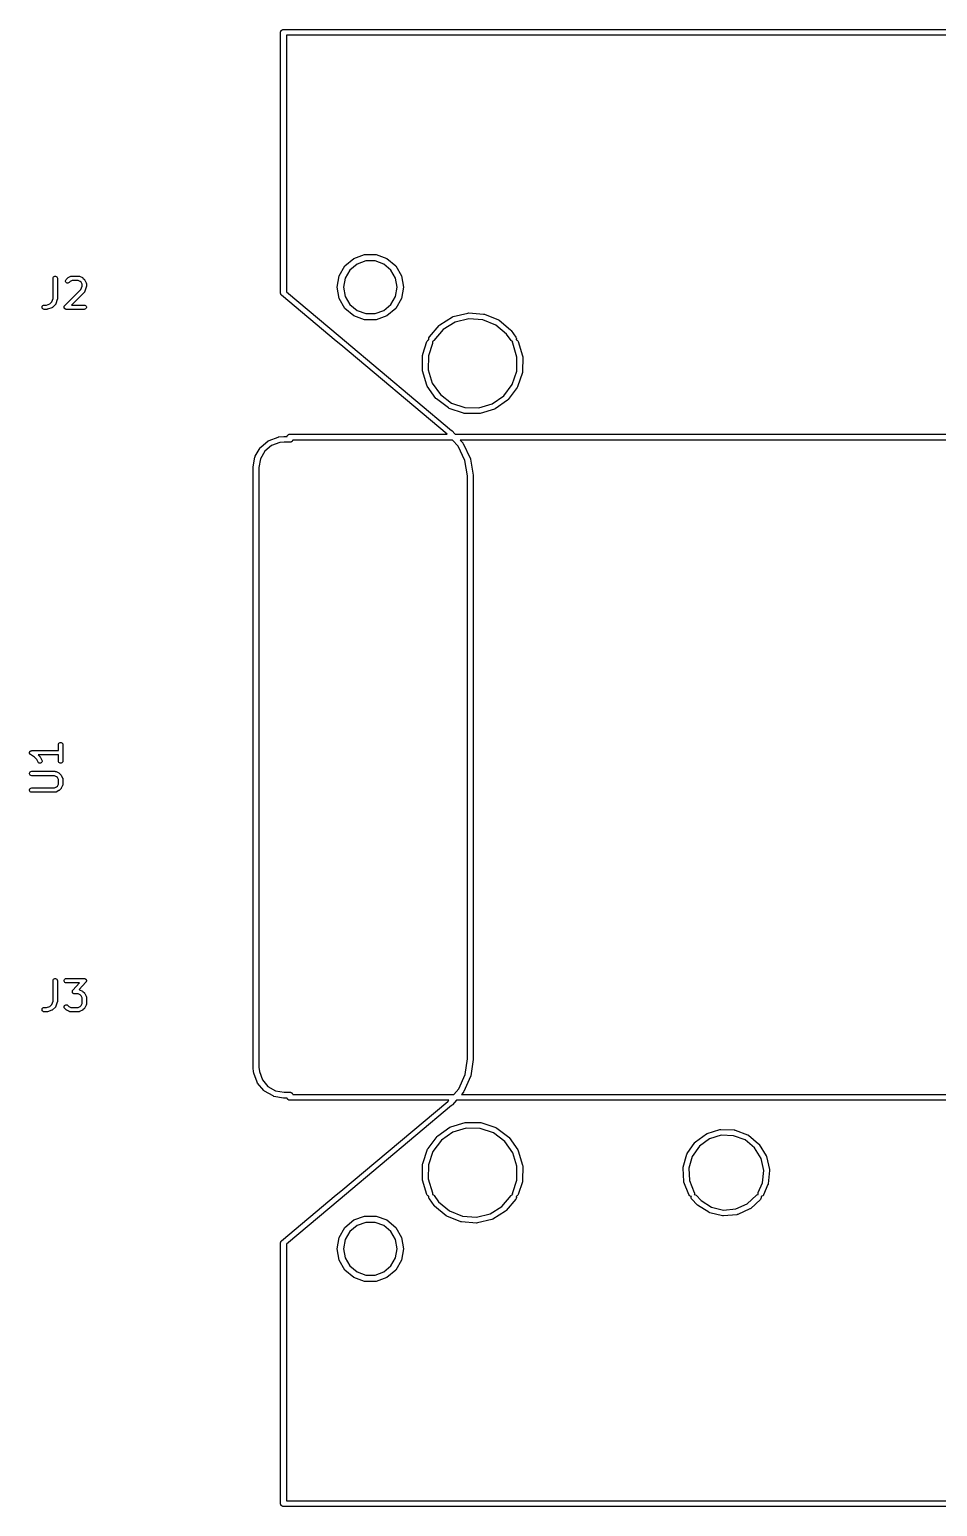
# Model space of a CAD drawing. Extents: x 110.5 to 173.3, y -127.2 to -76.2.
# Drawn here: x 110.5 to 141.9, y -127.2 to -76.2 of the extents above; entities that cross this region are included whole.
import ezdxf

# ---------------------------------------------------------------- set-up
doc = ezdxf.new("R2010")
doc.units = 0
doc.header["$MEASUREMENT"] = 0
doc.layers.add('BLACK', color=7, linetype='CONTINUOUS')

msp = doc.modelspace()

# ---------------------------------------------------------------- linework, layer by layer
at = {"layer": 'BLACK', "linetype": 'CONTINUOUS'}
for p, q in [((119.211, -76.2824), (119.214, -76.274)), ((119.211, -76.2913), (119.211, -76.2824)), ((119.211, -83.1863), (119.211, -76.2913)), ((119.211, -76.2913), (119.211, -76.2913)), ((119.214, -76.274), (119.216, -76.2653)), ((119.216, -76.2653), (119.22, -76.2576)), ((119.22, -76.2576), (119.223, -76.2492)), ((119.223, -76.2492), (119.229, -76.2424)), ((119.229, -76.2424), (119.233, -76.2347)), ((119.233, -76.2347), (119.24, -76.229)), ((119.24, -76.229), (119.246, -76.2222)), ((119.246, -76.2222), (119.253, -76.2178)), ((119.253, -76.2178), (119.26, -76.2121)), ((119.26, -76.2121), (119.269, -76.209)), ((119.269, -76.209), (119.276, -76.2046)), ((119.276, -76.2046), (119.285, -76.203)), ((119.285, -76.203), (119.293, -76.2)), ((119.293, -76.2), (119.302, -76.2)), ((119.302, -76.2), (119.302, -76.2)), ((119.302, -76.2), (165.32, -76.2)), ((165.211, -76.4), (119.411, -76.4)), ((119.411, -76.4), (119.411, -85.2534)), ((119.211, -83.3133), (119.211, -83.1863)), ((119.211, -83.1863), (119.211, -83.1863)), ((119.211, -85.2824), (119.211, -83.3133)), ((119.211, -83.3133), (119.211, -83.3133)), ((121.434, -84.364), (121.738, -84.1084)), ((121.738, -84.1084), (122.112, -83.9724)), ((122.112, -83.9724), (122.51, -83.9724)), ((122.51, -83.9724), (122.883, -84.1084)), ((122.883, -84.1084), (123.188, -84.364)), ((121.235, -84.7084), (121.434, -84.364)), ((121.602, -84.5054), (121.442, -84.7836)), ((121.849, -84.2989), (121.602, -84.5054)), ((122.15, -84.1891), (121.849, -84.2989)), ((122.472, -84.1891), (122.15, -84.1891)), ((122.773, -84.2989), (122.472, -84.1891)), ((123.02, -84.5054), (122.773, -84.2989)), ((123.18, -84.7836), (123.02, -84.5054)), ((123.188, -84.364), (123.387, -84.7084)), ((111.352, -84.7874), (111.356, -84.7617)), ((111.352, -85.4895), (111.352, -84.7874)), ((111.356, -84.7617), (111.369, -84.7392)), ((111.369, -84.7392), (111.389, -84.7224)), ((111.389, -84.7224), (111.414, -84.7135)), ((111.414, -84.7135), (111.44, -84.7135)), ((111.44, -84.7135), (111.464, -84.7224)), ((111.464, -84.7224), (111.484, -84.7392)), ((111.484, -84.7392), (111.497, -84.7617)), ((111.497, -84.7617), (111.502, -84.7874)), ((111.502, -84.7874), (111.502, -85.5017)), ((111.781, -84.8761), (111.787, -84.8509)), ((111.783, -84.902), (111.781, -84.8761)), ((111.794, -84.9256), (111.783, -84.902)), ((111.787, -84.8509), (111.802, -84.8296)), ((111.812, -84.9441), (111.794, -84.9256)), ((111.802, -84.8296), (111.85, -84.782)), ((111.836, -84.9551), (111.812, -84.9441)), ((111.862, -84.9573), (111.836, -84.9551)), ((111.85, -84.782), (111.86, -84.7751)), ((111.86, -84.7751), (111.869, -84.7679)), ((111.887, -84.9506), (111.862, -84.9573)), ((111.869, -84.7679), (111.965, -84.7203)), ((111.908, -84.9357), (111.887, -84.9506)), ((111.947, -84.8966), (111.908, -84.9357)), ((112.016, -84.8624), (111.947, -84.8966)), ((111.965, -84.7203), (111.969, -84.7191)), ((111.969, -84.7191), (111.972, -84.7169)), ((111.972, -84.7169), (111.981, -84.7154)), ((111.981, -84.7154), (111.99, -84.7129)), ((111.99, -84.7129), (111.994, -84.7131)), ((111.994, -84.7131), (111.998, -84.7124)), ((111.998, -84.7124), (112.236, -84.7124)), ((112.218, -84.8624), (112.016, -84.8624)), ((112.287, -84.8966), (112.218, -84.8624)), ((112.236, -84.7124), (112.24, -84.7131)), ((112.24, -84.7131), (112.245, -84.7129)), ((112.245, -84.7129), (112.253, -84.7154)), ((112.253, -84.7154), (112.262, -84.7169)), ((112.262, -84.7169), (112.266, -84.7191)), ((112.266, -84.7191), (112.27, -84.7203)), ((112.27, -84.7203), (112.365, -84.7679)), ((112.317, -84.927), (112.287, -84.8966)), ((112.313, -85.1754), (112.352, -85.0609)), ((112.352, -84.9956), (112.317, -84.927)), ((112.352, -85.0609), (112.352, -84.9956)), ((112.365, -84.7679), (112.375, -84.7751)), ((112.375, -84.7751), (112.384, -84.782)), ((112.384, -84.782), (112.432, -84.8296)), ((112.432, -84.8296), (112.439, -84.8394)), ((112.439, -84.8394), (112.446, -84.8491)), ((112.446, -84.8491), (112.494, -84.9443)), ((112.498, -85.0968), (112.45, -85.2397)), ((112.494, -84.9443), (112.495, -84.9485)), ((112.495, -84.9485), (112.497, -84.9522)), ((112.497, -84.9522), (112.499, -84.9609)), ((112.5, -85.0849), (112.498, -85.0968)), ((112.499, -84.9609), (112.501, -84.9693)), ((112.502, -85.0731), (112.5, -85.0849)), ((112.501, -84.9693), (112.501, -84.9736)), ((112.501, -84.9736), (112.502, -84.9779)), ((112.502, -84.9779), (112.502, -85.0731)), ((121.166, -85.1), (121.235, -84.7084)), ((121.235, -85.4916), (121.166, -85.1)), ((121.442, -84.7836), (121.386, -85.1)), ((121.386, -85.1), (121.442, -85.4164)), ((123.236, -85.1), (123.18, -84.7836)), ((123.18, -85.4164), (123.236, -85.1)), ((123.387, -84.7084), (123.456, -85.1)), ((123.456, -85.1), (123.387, -85.4916)), ((111.129, -85.7124), (111.243, -85.6742)), ((111.243, -85.6742), (111.313, -85.604)), ((111.313, -85.604), (111.352, -85.4895)), ((111.447, -85.6762), (111.442, -85.6834)), ((111.448, -85.672), (111.447, -85.6762)), ((111.45, -85.6682), (111.448, -85.672)), ((111.498, -85.5254), (111.45, -85.6682)), ((111.5, -85.5135), (111.498, -85.5254)), ((111.502, -85.5017), (111.5, -85.5135)), ((111.755, -85.7343), (112.313, -85.1754)), ((112.432, -85.269), (111.989, -85.7124)), ((112.435, -85.2654), (112.432, -85.269)), ((112.438, -85.2626), (112.435, -85.2654)), ((112.442, -85.2548), (112.438, -85.2626)), ((112.447, -85.2476), (112.442, -85.2548)), ((112.448, -85.2435), (112.447, -85.2476)), ((112.45, -85.2397), (112.448, -85.2435)), ((119.211, -85.3176), (119.211, -85.2824)), ((119.214, -85.326), (119.211, -85.3176)), ((119.216, -85.3347), (119.214, -85.326)), ((119.22, -85.3424), (119.216, -85.3347)), ((119.223, -85.3508), (119.22, -85.3424)), ((119.229, -85.3576), (119.223, -85.3508)), ((119.233, -85.3653), (119.229, -85.3576)), ((119.24, -85.371), (119.233, -85.3653)), ((121.134, -86.9602), (119.24, -85.371)), ((119.24, -85.371), (119.24, -85.371)), ((119.411, -85.2534), (121.263, -86.807)), ((121.434, -85.836), (121.235, -85.4916)), ((121.442, -85.4164), (121.602, -85.6946)), ((123.02, -85.6946), (123.18, -85.4164)), ((123.387, -85.4916), (123.188, -85.836)), ((110.972, -85.7744), (110.981, -85.7499)), ((110.972, -85.8004), (110.972, -85.7744)), ((110.981, -85.8249), (110.972, -85.8004)), ((110.981, -85.7499), (110.998, -85.7299)), ((110.998, -85.8448), (110.981, -85.8249)), ((110.998, -85.7299), (111.02, -85.7169)), ((111.02, -85.8579), (110.998, -85.8448)), ((111.02, -85.7169), (111.046, -85.7124)), ((111.046, -85.8624), (111.02, -85.8579)), ((111.046, -85.7124), (111.129, -85.7124)), ((111.141, -85.8624), (111.046, -85.8624)), ((111.153, -85.8603), (111.141, -85.8624)), ((111.165, -85.8585), (111.153, -85.8603)), ((111.308, -85.8109), (111.165, -85.8585)), ((111.311, -85.8089), (111.308, -85.8109)), ((111.316, -85.8077), (111.311, -85.8089)), ((111.323, -85.8027), (111.316, -85.8077)), ((111.33, -85.7985), (111.323, -85.8027)), ((111.333, -85.7953), (111.33, -85.7985)), ((111.337, -85.7928), (111.333, -85.7953)), ((111.432, -85.6976), (111.337, -85.7928)), ((111.435, -85.694), (111.432, -85.6976)), ((111.438, -85.6911), (111.435, -85.694)), ((111.442, -85.6834), (111.438, -85.6911)), ((111.733, -85.7808), (111.734, -85.7777)), ((111.734, -85.7906), (111.733, -85.7808)), ((111.734, -85.7744), (111.737, -85.7651)), ((111.734, -85.7777), (111.734, -85.7744)), ((111.734, -85.8004), (111.734, -85.7906)), ((111.735, -85.8035), (111.734, -85.8004)), ((111.735, -85.8068), (111.735, -85.8035)), ((111.739, -85.8157), (111.735, -85.8068)), ((111.737, -85.7651), (111.74, -85.7557)), ((111.743, -85.8249), (111.739, -85.8157)), ((111.74, -85.7557), (111.742, -85.753)), ((111.742, -85.753), (111.743, -85.7499)), ((111.743, -85.7499), (111.749, -85.7424)), ((111.745, -85.8274), (111.743, -85.8249)), ((111.746, -85.8304), (111.745, -85.8274)), ((111.753, -85.8373), (111.746, -85.8304)), ((111.749, -85.7424), (111.755, -85.7343)), ((111.759, -85.8448), (111.753, -85.8373)), ((111.762, -85.8465), (111.759, -85.8448)), ((111.765, -85.8488), (111.762, -85.8465)), ((111.773, -85.853), (111.765, -85.8488)), ((111.782, -85.8579), (111.773, -85.853)), ((111.785, -85.8584), (111.782, -85.8579)), ((111.788, -85.8598), (111.785, -85.8584)), ((111.798, -85.8607), (111.788, -85.8598)), ((111.808, -85.8624), (111.798, -85.8607)), ((112.427, -85.8624), (111.808, -85.8624)), ((111.989, -85.7124), (112.427, -85.7124)), ((112.427, -85.7124), (112.452, -85.7169)), ((112.452, -85.8579), (112.427, -85.8624)), ((112.452, -85.7169), (112.475, -85.7299)), ((112.475, -85.8448), (112.452, -85.8579)), ((112.475, -85.7299), (112.492, -85.7499)), ((112.492, -85.8249), (112.475, -85.8448)), ((112.492, -85.7499), (112.501, -85.7744)), ((112.501, -85.8004), (112.492, -85.8249)), ((112.501, -85.7744), (112.501, -85.8004)), ((121.738, -86.0916), (121.434, -85.836)), ((121.602, -85.6946), (121.849, -85.9011)), ((122.112, -86.2276), (121.738, -86.0916)), ((121.849, -85.9011), (122.15, -86.0109)), ((122.15, -86.0109), (122.472, -86.0109)), ((122.472, -86.0109), (122.773, -85.9011)), ((122.883, -86.0916), (122.51, -86.2276)), ((122.773, -85.9011), (123.02, -85.6946)), ((123.188, -85.836), (122.883, -86.0916)), ((124.708, -86.3982), (125.146, -86.1253)), ((125.146, -86.1253), (125.175, -86.1131)), ((125.175, -86.1131), (125.676, -85.989)), ((125.708, -86.1869), (125.238, -86.3034)), ((125.676, -85.989), (125.707, -85.9863)), ((125.707, -85.9863), (125.707, -85.9863)), ((125.707, -85.9863), (126.222, -86.0231)), ((126.192, -86.2215), (125.708, -86.1869)), ((126.222, -86.0231), (126.222, -86.0231)), ((126.222, -86.0231), (126.237, -86.0267)), ((126.237, -86.0267), (126.252, -86.0302)), ((126.252, -86.0302), (126.252, -86.0302)), ((126.252, -86.0302), (126.731, -86.2243)), ((122.51, -86.2276), (122.112, -86.2276)), ((124.351, -86.8136), (124.684, -86.4187)), ((124.827, -86.5596), (124.504, -86.9424)), ((124.684, -86.4187), (124.698, -86.4066)), ((124.698, -86.4066), (124.708, -86.3982)), ((125.238, -86.3034), (124.827, -86.5596)), ((126.641, -86.4037), (126.192, -86.2215)), ((127.014, -86.7181), (126.641, -86.4037)), ((126.731, -86.2243), (126.731, -86.2243)), ((126.731, -86.2243), (126.743, -86.2321)), ((126.743, -86.2321), (126.757, -86.2405)), ((126.757, -86.2405), (126.757, -86.2405)), ((126.757, -86.2405), (127.152, -86.5729)), ((127.152, -86.5729), (127.16, -86.5821)), ((127.16, -86.5821), (127.169, -86.5907)), ((127.169, -86.5907), (127.335, -86.8192)), ((121.285, -87.0872), (121.134, -86.9602)), ((121.134, -86.9602), (121.134, -86.9602)), ((121.263, -86.807), (121.263, -86.807)), ((121.263, -86.807), (121.414, -86.934)), ((124.964, -90.1738), (121.285, -87.0872)), ((121.285, -87.0872), (121.285, -87.0872)), ((121.414, -86.934), (121.414, -86.934)), ((121.414, -86.934), (125.118, -90.0417)), ((124.121, -87.4144), (124.264, -86.9741)), ((124.264, -86.9741), (124.278, -86.9462)), ((124.278, -86.9462), (124.3, -86.9241)), ((124.3, -86.9241), (124.328, -86.9099)), ((124.454, -87.0359), (124.315, -87.462)), ((124.328, -86.8709), (124.335, -86.8404)), ((124.331, -86.902), (124.328, -86.8709)), ((124.328, -86.9099), (124.334, -86.909)), ((124.334, -86.909), (124.331, -86.902)), ((124.335, -86.8404), (124.351, -86.8136)), ((124.481, -86.9629), (124.454, -86.9743)), ((124.454, -86.9743), (124.459, -87.005)), ((124.459, -87.005), (124.454, -87.0359)), ((124.504, -86.9424), (124.481, -86.9629)), ((127.173, -86.9368), (127.014, -86.7181)), ((127.195, -86.9589), (127.173, -86.9368)), ((127.223, -86.9731), (127.195, -86.9589)), ((127.228, -86.9739), (127.223, -86.9731)), ((127.223, -87.0034), (127.228, -86.9739)), ((127.228, -87.0343), (127.223, -87.0034)), ((127.374, -87.5127), (127.228, -87.0343)), ((127.335, -86.8192), (127.349, -86.8471)), ((127.349, -86.8471), (127.354, -86.878)), ((127.354, -86.878), (127.349, -86.9089)), ((127.349, -86.9089), (127.349, -86.9092)), ((127.349, -86.9092), (127.356, -86.9104)), ((127.356, -86.9104), (127.383, -86.9251)), ((127.383, -86.9251), (127.405, -86.9475)), ((127.405, -86.9475), (127.419, -86.9757)), ((127.419, -86.9757), (127.57, -87.4692)), ((124.107, -87.9599), (124.116, -87.4437)), ((124.116, -87.4437), (124.118, -87.4291)), ((124.118, -87.4291), (124.121, -87.4144)), ((124.315, -87.462), (124.308, -87.9473)), ((127.367, -87.9972), (127.374, -87.5127)), ((127.575, -87.5001), (127.566, -88.0163)), ((127.57, -87.4692), (127.57, -87.4692)), ((127.57, -87.4692), (127.575, -87.5001)), ((124.112, -87.9908), (124.107, -87.9599)), ((124.263, -88.4843), (124.112, -87.9908)), ((124.308, -87.9473), (124.45, -88.4105)), ((127.209, -88.4555), (127.367, -87.9972)), ((127.561, -88.0471), (127.393, -88.5354)), ((127.566, -88.0163), (127.561, -88.0471)), ((127.566, -88.0163), (127.566, -88.0163)), ((124.277, -88.5125), (124.263, -88.4843)), ((124.263, -88.4843), (124.263, -88.4843)), ((124.574, -88.935), (124.277, -88.5125)), ((124.45, -88.4105), (124.728, -88.8071)), ((126.918, -88.8429), (127.209, -88.4555)), ((127.379, -88.5631), (127.068, -88.9757)), ((127.393, -88.5354), (127.379, -88.5631)), ((124.595, -88.9575), (124.574, -88.935)), ((125.008, -89.2677), (124.595, -88.9575)), ((124.595, -88.9575), (124.595, -88.9575)), ((124.728, -88.8071), (125.115, -89.0983)), ((125.115, -89.0983), (125.574, -89.2555)), ((126.058, -89.2634), (126.522, -89.1212)), ((126.522, -89.1212), (126.918, -88.8429)), ((127.046, -88.9975), (126.623, -89.294)), ((127.068, -88.9757), (127.046, -88.9975)), ((127.068, -88.9757), (127.068, -88.9757)), ((125.036, -89.2823), (125.008, -89.2677)), ((125.524, -89.4498), (125.036, -89.2823)), ((125.555, -89.4552), (125.524, -89.4498)), ((126.071, -89.4637), (125.555, -89.4552)), ((125.555, -89.4552), (125.555, -89.4552)), ((125.574, -89.2555), (126.058, -89.2634)), ((126.102, -89.4593), (126.071, -89.4637)), ((126.071, -89.4637), (126.071, -89.4637)), ((126.595, -89.3078), (126.102, -89.4593)), ((126.102, -89.4593), (126.102, -89.4593)), ((126.623, -89.294), (126.595, -89.3078)), ((126.595, -89.3078), (126.595, -89.3078)), ((119.128, -90.2707), (119.141, -90.2684)), ((119.141, -90.2684), (119.153, -90.265)), ((119.153, -90.265), (119.317, -90.2508)), ((119.317, -90.2508), (119.321, -90.25)), ((119.321, -90.25), (119.435, -90.25)), ((119.435, -90.25), (119.436, -90.2478)), ((119.436, -90.2478), (119.437, -90.2391)), ((119.437, -90.2391), (119.442, -90.2314)), ((119.442, -90.2314), (119.445, -90.223)), ((119.445, -90.223), (119.451, -90.2162)), ((119.451, -90.2162), (119.455, -90.2085)), ((119.455, -90.2085), (119.462, -90.2028)), ((119.462, -90.2028), (119.468, -90.196)), ((119.468, -90.196), (119.475, -90.1916)), ((119.475, -90.1916), (119.482, -90.1859)), ((119.482, -90.1859), (119.49, -90.1828)), ((119.49, -90.1828), (119.498, -90.1784)), ((119.498, -90.1784), (119.507, -90.1768)), ((119.507, -90.1768), (119.515, -90.1738)), ((119.515, -90.1738), (119.524, -90.1738)), ((119.524, -90.1738), (119.524, -90.1738)), ((119.524, -90.1738), (124.964, -90.1738)), ((125.118, -90.0417), (125.122, -90.0472)), ((125.122, -90.0472), (125.236, -90.1738)), ((125.236, -90.1738), (159.383, -90.1738)), ((118.336, -90.9351), (118.504, -90.6448)), ((118.504, -90.6448), (118.515, -90.6307)), ((118.515, -90.6307), (118.526, -90.6182)), ((118.668, -90.7601), (118.518, -91.0198)), ((118.526, -90.6182), (118.783, -90.4027)), ((118.898, -90.5673), (118.668, -90.7601)), ((118.783, -90.4027), (118.813, -90.3853)), ((118.813, -90.3853), (119.128, -90.2707)), ((119.184, -90.4631), (118.898, -90.5673)), ((119.334, -90.45), (119.184, -90.4631)), ((119.542, -90.45), (119.334, -90.45)), ((119.55, -90.45), (119.542, -90.45)), ((119.542, -90.45), (119.542, -90.45)), ((119.559, -90.447), (119.55, -90.45)), ((119.568, -90.4454), (119.559, -90.447)), ((119.575, -90.441), (119.568, -90.4454)), ((119.584, -90.4379), (119.575, -90.441)), ((119.59, -90.4322), (119.584, -90.4379)), ((119.598, -90.4278), (119.59, -90.4322)), ((119.604, -90.421), (119.598, -90.4278)), ((119.611, -90.4153), (119.604, -90.421)), ((119.615, -90.4076), (119.611, -90.4153)), ((119.621, -90.4008), (119.615, -90.4076)), ((119.624, -90.3924), (119.621, -90.4008)), ((119.628, -90.3847), (119.624, -90.3924)), ((119.63, -90.376), (119.628, -90.3847)), ((119.631, -90.3738), (119.63, -90.376)), ((125.146, -90.3738), (119.631, -90.3738)), ((125.341, -90.5912), (125.146, -90.3738)), ((125.573, -91.0769), (125.341, -90.5912)), ((125.415, -90.3738), (125.499, -90.4684)), ((159.211, -90.3738), (125.415, -90.3738)), ((125.499, -90.4684), (125.499, -90.4684)), ((125.499, -90.4684), (125.499, -90.4684)), ((125.499, -90.4684), (125.5, -90.4693)), ((125.5, -90.4693), (125.508, -90.4807)), ((125.508, -90.4807), (125.515, -90.492)), ((125.515, -90.492), (125.76, -91.0036)), ((118.266, -91.2978), (118.324, -90.9677)), ((118.324, -90.9677), (118.326, -90.9618)), ((118.326, -90.9618), (118.336, -90.9351)), ((118.518, -91.0198), (118.464, -91.324)), ((125.661, -91.615), (125.573, -91.0769)), ((125.76, -91.0036), (125.76, -91.0047)), ((125.76, -91.0047), (125.764, -91.0177)), ((125.764, -91.0177), (125.768, -91.0307)), ((125.768, -91.0307), (125.859, -91.5903)), ((118.264, -91.3065), (118.266, -91.2978)), ((118.264, -112.041), (118.264, -91.3065)), ((118.266, -91.2978), (118.266, -91.2978)), ((118.464, -91.324), (118.464, -112.028)), ((125.661, -91.6452), (125.661, -91.615)), ((125.661, -111.748), (125.661, -91.6452)), ((125.859, -91.5903), (125.86, -91.5915)), ((125.86, -91.5915), (125.86, -91.5985)), ((125.86, -91.5985), (125.861, -91.6055)), ((125.861, -91.6055), (125.861, -91.6356)), ((125.861, -91.6356), (125.861, -91.6361)), ((125.861, -91.6361), (125.861, -111.764)), ((111.538, -100.89), (111.543, -100.865)), ((111.538, -101.101), (111.538, -100.89)), ((111.543, -100.865), (111.556, -100.842)), ((111.556, -100.842), (111.576, -100.826)), ((111.576, -100.826), (111.6, -100.817)), ((111.6, -100.817), (111.626, -100.817)), ((111.626, -100.817), (111.651, -100.826)), ((111.651, -100.826), (111.671, -100.842)), ((111.671, -100.842), (111.684, -100.865)), ((111.684, -100.865), (111.688, -100.89)), ((111.688, -100.89), (111.688, -101.462)), ((110.539, -101.171), (110.54, -101.167)), ((110.54, -101.18), (110.539, -101.171)), ((110.54, -101.163), (110.543, -101.155)), ((110.54, -101.167), (110.54, -101.163)), ((110.54, -101.189), (110.54, -101.18)), ((110.541, -101.193), (110.54, -101.189)), ((110.541, -101.197), (110.541, -101.193)), ((110.545, -101.205), (110.541, -101.197)), ((110.543, -101.155), (110.545, -101.146)), ((110.545, -101.146), (110.547, -101.143)), ((110.548, -101.214), (110.545, -101.205)), ((110.547, -101.143), (110.548, -101.139)), ((110.548, -101.139), (110.554, -101.132)), ((110.551, -101.217), (110.548, -101.214)), ((110.553, -101.221), (110.551, -101.217)), ((110.559, -101.227), (110.553, -101.221)), ((110.554, -101.132), (110.559, -101.124)), ((110.559, -101.124), (110.562, -101.122)), ((110.565, -101.234), (110.559, -101.227)), ((110.562, -101.122), (110.565, -101.119)), ((110.565, -101.119), (110.573, -101.114)), ((110.569, -101.236), (110.565, -101.234)), ((110.572, -101.239), (110.569, -101.236)), ((110.708, -101.33), (110.572, -101.239)), ((110.573, -101.114), (110.58, -101.109)), ((110.58, -101.109), (110.584, -101.108)), ((110.584, -101.108), (110.588, -101.106)), ((110.588, -101.106), (110.597, -101.104)), ((110.597, -101.104), (110.605, -101.102)), ((110.605, -101.102), (110.609, -101.102)), ((110.609, -101.102), (110.613, -101.101)), ((110.613, -101.101), (111.538, -101.101)), ((110.79, -101.411), (110.708, -101.33)), ((110.832, -101.495), (110.79, -101.411)), ((111.538, -101.251), (110.842, -101.251)), ((110.842, -101.251), (110.905, -101.314)), ((110.905, -101.314), (110.911, -101.323)), ((110.911, -101.323), (110.919, -101.333)), ((110.919, -101.333), (110.966, -101.428)), ((110.972, -101.479), (110.962, -101.503)), ((110.966, -101.428), (110.974, -101.453)), ((110.974, -101.453), (110.972, -101.479)), ((111.538, -101.462), (111.538, -101.251)), ((111.543, -101.488), (111.538, -101.462)), ((111.556, -101.51), (111.543, -101.488)), ((111.684, -101.488), (111.671, -101.51)), ((111.688, -101.462), (111.684, -101.488)), ((110.54, -101.877), (110.548, -101.853)), ((110.54, -101.904), (110.54, -101.877)), ((110.548, -101.928), (110.54, -101.904)), ((110.548, -101.853), (110.565, -101.833)), ((110.565, -101.948), (110.548, -101.928)), ((110.565, -101.833), (110.588, -101.82)), ((110.588, -101.961), (110.565, -101.948)), ((110.588, -101.82), (110.613, -101.815)), ((110.613, -101.965), (110.588, -101.961)), ((110.613, -101.815), (111.423, -101.815)), ((111.405, -101.965), (110.613, -101.965)), ((110.848, -101.516), (110.832, -101.495)), ((110.869, -101.531), (110.848, -101.516)), ((110.895, -101.537), (110.869, -101.531)), ((110.92, -101.534), (110.895, -101.537)), ((110.944, -101.522), (110.92, -101.534)), ((110.962, -101.503), (110.944, -101.522)), ((111.474, -102), (111.405, -101.965)), ((111.423, -101.815), (111.427, -101.816)), ((111.427, -101.816), (111.431, -101.816)), ((111.431, -101.816), (111.44, -101.818)), ((111.44, -101.818), (111.449, -101.82)), ((111.449, -101.82), (111.452, -101.822)), ((111.452, -101.822), (111.456, -101.823)), ((111.456, -101.823), (111.552, -101.871)), ((111.504, -102.03), (111.474, -102)), ((111.552, -101.871), (111.561, -101.878)), ((111.576, -101.527), (111.556, -101.51)), ((111.561, -101.878), (111.571, -101.885)), ((111.571, -101.885), (111.619, -101.933)), ((111.6, -101.536), (111.576, -101.527)), ((111.626, -101.536), (111.6, -101.536)), ((111.619, -101.933), (111.626, -101.943)), ((111.651, -101.527), (111.626, -101.536)), ((111.626, -101.943), (111.633, -101.952)), ((111.633, -101.952), (111.68, -102.047)), ((111.671, -101.51), (111.651, -101.527)), ((110.54, -102.449), (110.548, -102.424)), ((110.54, -102.475), (110.54, -102.449)), ((110.548, -102.499), (110.54, -102.475)), ((110.548, -102.424), (110.565, -102.404)), ((110.565, -102.519), (110.548, -102.499)), ((110.565, -102.404), (110.588, -102.391)), ((110.588, -102.391), (110.613, -102.387)), ((110.613, -102.387), (111.405, -102.387)), ((111.405, -102.387), (111.474, -102.353)), ((111.552, -102.481), (111.456, -102.529)), ((111.474, -102.353), (111.504, -102.322)), ((111.538, -102.099), (111.504, -102.03)), ((111.504, -102.322), (111.538, -102.254)), ((111.538, -102.254), (111.538, -102.099)), ((111.561, -102.474), (111.552, -102.481)), ((111.571, -102.467), (111.561, -102.474)), ((111.619, -102.42), (111.571, -102.467)), ((111.626, -102.41), (111.619, -102.42)), ((111.633, -102.4), (111.626, -102.41)), ((111.68, -102.305), (111.633, -102.4)), ((111.68, -102.047), (111.682, -102.052)), ((111.682, -102.301), (111.68, -102.305)), ((111.682, -102.052), (111.684, -102.055)), ((111.684, -102.297), (111.682, -102.301)), ((111.684, -102.055), (111.685, -102.064)), ((111.685, -102.288), (111.684, -102.297)), ((111.685, -102.064), (111.688, -102.072)), ((111.688, -102.28), (111.685, -102.288)), ((111.688, -102.072), (111.688, -102.077)), ((111.688, -102.077), (111.688, -102.081)), ((111.688, -102.081), (111.688, -102.271)), ((111.688, -102.271), (111.688, -102.276)), ((111.688, -102.276), (111.688, -102.28)), ((110.588, -102.532), (110.565, -102.519)), ((110.613, -102.537), (110.588, -102.532)), ((111.423, -102.537), (110.613, -102.537)), ((111.427, -102.536), (111.423, -102.537)), ((111.431, -102.536), (111.427, -102.536)), ((111.44, -102.534), (111.431, -102.536)), ((111.449, -102.532), (111.44, -102.534)), ((111.452, -102.53), (111.449, -102.532)), ((111.456, -102.529), (111.452, -102.53)), ((111.352, -109.044), (111.356, -109.019)), ((111.352, -109.746), (111.352, -109.044)), ((111.356, -109.019), (111.369, -108.996)), ((111.369, -108.996), (111.389, -108.979)), ((111.389, -108.979), (111.414, -108.971)), ((111.414, -108.971), (111.44, -108.971)), ((111.44, -108.971), (111.464, -108.979)), ((111.464, -108.979), (111.484, -108.996)), ((111.484, -108.996), (111.497, -109.019)), ((111.497, -109.019), (111.502, -109.044)), ((111.502, -109.044), (111.502, -109.759)), ((111.734, -109.031), (111.743, -109.007)), ((111.734, -109.057), (111.734, -109.031)), ((111.743, -109.082), (111.734, -109.057)), ((111.743, -109.007), (111.759, -108.987)), ((111.759, -109.102), (111.743, -109.082)), ((111.759, -108.987), (111.782, -108.974)), ((111.782, -109.115), (111.759, -109.102)), ((111.782, -108.974), (111.808, -108.969)), ((111.808, -109.119), (111.782, -109.115)), ((111.808, -108.969), (112.427, -108.969)), ((112.261, -109.119), (111.808, -109.119)), ((112.037, -109.376), (112.261, -109.119)), ((112.483, -109.094), (112.256, -109.354)), ((112.427, -108.969), (112.434, -108.971)), ((112.434, -108.971), (112.441, -108.971)), ((112.441, -108.971), (112.447, -108.973)), ((112.447, -108.973), (112.452, -108.974)), ((112.452, -108.974), (112.459, -108.978)), ((112.459, -108.978), (112.466, -108.98)), ((112.466, -108.98), (112.47, -108.984)), ((112.47, -108.984), (112.475, -108.987)), ((112.475, -108.987), (112.48, -108.993)), ((112.48, -108.993), (112.485, -108.997)), ((112.487, -109.087), (112.483, -109.094)), ((112.485, -108.997), (112.488, -109.002)), ((112.492, -109.082), (112.487, -109.087)), ((112.488, -109.002), (112.492, -109.007)), ((112.492, -109.007), (112.494, -109.014)), ((112.494, -109.076), (112.492, -109.082)), ((112.494, -109.014), (112.498, -109.02)), ((112.497, -109.071), (112.494, -109.076)), ((112.498, -109.064), (112.497, -109.071)), ((112.498, -109.02), (112.499, -109.026)), ((112.501, -109.057), (112.498, -109.064)), ((112.499, -109.026), (112.501, -109.031)), ((112.501, -109.031), (112.501, -109.039)), ((112.501, -109.039), (112.502, -109.046)), ((112.502, -109.046), (112.501, -109.052)), ((112.501, -109.052), (112.501, -109.057)), ((112.018, -109.424), (112.019, -109.418)), ((112.019, -109.431), (112.018, -109.424)), ((112.019, -109.412), (112.022, -109.405)), ((112.019, -109.418), (112.019, -109.412)), ((112.019, -109.438), (112.019, -109.431)), ((112.021, -109.444), (112.019, -109.438)), ((112.022, -109.45), (112.021, -109.444)), ((112.022, -109.405), (112.023, -109.398)), ((112.026, -109.456), (112.022, -109.45)), ((112.023, -109.398), (112.026, -109.393)), ((112.026, -109.393), (112.028, -109.388)), ((112.028, -109.463), (112.026, -109.456)), ((112.028, -109.388), (112.033, -109.382)), ((112.032, -109.467), (112.028, -109.463)), ((112.035, -109.472), (112.032, -109.467)), ((112.033, -109.382), (112.037, -109.376)), ((112.04, -109.477), (112.035, -109.472)), ((112.045, -109.483), (112.04, -109.477)), ((112.05, -109.486), (112.045, -109.483)), ((112.054, -109.489), (112.05, -109.486)), ((112.061, -109.492), (112.054, -109.489)), ((112.068, -109.496), (112.061, -109.492)), ((112.073, -109.497), (112.068, -109.496)), ((112.079, -109.499), (112.073, -109.497)), ((112.086, -109.499), (112.079, -109.499)), ((112.093, -109.5), (112.086, -109.499)), ((112.218, -109.5), (112.093, -109.5)), ((112.287, -109.535), (112.218, -109.5)), ((112.256, -109.354), (112.262, -109.355)), ((112.262, -109.355), (112.266, -109.357)), ((112.266, -109.357), (112.27, -109.358)), ((112.27, -109.358), (112.365, -109.406)), ((112.317, -109.565), (112.287, -109.535)), ((112.352, -109.634), (112.317, -109.565)), ((112.352, -109.836), (112.352, -109.634)), ((112.365, -109.406), (112.375, -109.413)), ((112.375, -109.413), (112.384, -109.42)), ((112.384, -109.42), (112.432, -109.468)), ((112.432, -109.468), (112.439, -109.477)), ((112.439, -109.477), (112.446, -109.487)), ((112.446, -109.487), (112.494, -109.582)), ((112.494, -109.582), (112.495, -109.586)), ((112.495, -109.586), (112.497, -109.59)), ((112.497, -109.59), (112.499, -109.599)), ((112.499, -109.599), (112.501, -109.607)), ((112.501, -109.607), (112.501, -109.612)), ((112.501, -109.612), (112.502, -109.616)), ((112.502, -109.616), (112.502, -109.854)), ((110.972, -110.031), (110.981, -110.007)), ((110.972, -110.057), (110.972, -110.031)), ((110.981, -110.082), (110.972, -110.057)), ((110.981, -110.007), (110.998, -109.987)), ((110.998, -110.102), (110.981, -110.082)), ((110.998, -109.987), (111.02, -109.974)), ((111.02, -110.115), (110.998, -110.102)), ((111.02, -109.974), (111.046, -109.969)), ((111.046, -110.119), (111.02, -110.115)), ((111.046, -109.969), (111.129, -109.969)), ((111.141, -110.119), (111.046, -110.119)), ((111.129, -109.969), (111.243, -109.931)), ((111.153, -110.117), (111.141, -110.119)), ((111.165, -110.116), (111.153, -110.117)), ((111.308, -110.068), (111.165, -110.116)), ((111.243, -109.931), (111.313, -109.861)), ((111.311, -110.066), (111.308, -110.068)), ((111.316, -110.065), (111.311, -110.066)), ((111.313, -109.861), (111.352, -109.746)), ((111.323, -110.06), (111.316, -110.065)), ((111.33, -110.056), (111.323, -110.06)), ((111.333, -110.052), (111.33, -110.056)), ((111.337, -110.05), (111.333, -110.052)), ((111.432, -109.955), (111.337, -110.05)), ((111.435, -109.951), (111.432, -109.955)), ((111.438, -109.948), (111.435, -109.951)), ((111.442, -109.94), (111.438, -109.948)), ((111.447, -109.933), (111.442, -109.94)), ((111.448, -109.929), (111.447, -109.933)), ((111.45, -109.925), (111.448, -109.929)), ((111.498, -109.782), (111.45, -109.925)), ((111.5, -109.771), (111.498, -109.782)), ((111.502, -109.759), (111.5, -109.771)), ((111.733, -109.956), (111.735, -109.93)), ((111.74, -109.981), (111.733, -109.956)), ((111.735, -109.93), (111.746, -109.906)), ((111.755, -110.002), (111.74, -109.981)), ((111.746, -109.906), (111.765, -109.888)), ((111.802, -110.05), (111.755, -110.002)), ((111.765, -109.888), (111.788, -109.877)), ((111.788, -109.877), (111.814, -109.874)), ((111.812, -110.057), (111.802, -110.05)), ((111.822, -110.064), (111.812, -110.057)), ((111.814, -109.874), (111.839, -109.881)), ((111.917, -110.111), (111.822, -110.064)), ((111.839, -109.881), (111.861, -109.896)), ((111.861, -109.896), (111.9, -109.935)), ((111.9, -109.935), (111.968, -109.969)), ((111.921, -110.113), (111.917, -110.111)), ((111.925, -110.115), (111.921, -110.113)), ((111.933, -110.116), (111.925, -110.115)), ((111.942, -110.119), (111.933, -110.116)), ((111.946, -110.119), (111.942, -110.119)), ((111.95, -110.119), (111.946, -110.119)), ((112.236, -110.119), (111.95, -110.119)), ((111.968, -109.969), (112.218, -109.969)), ((112.218, -109.969), (112.287, -109.935)), ((112.24, -110.119), (112.236, -110.119)), ((112.245, -110.119), (112.24, -110.119)), ((112.253, -110.116), (112.245, -110.119)), ((112.262, -110.115), (112.253, -110.116)), ((112.266, -110.113), (112.262, -110.115)), ((112.27, -110.111), (112.266, -110.113)), ((112.365, -110.064), (112.27, -110.111)), ((112.287, -109.935), (112.317, -109.905)), ((112.317, -109.905), (112.352, -109.836)), ((112.375, -110.057), (112.365, -110.064)), ((112.384, -110.05), (112.375, -110.057)), ((112.432, -110.002), (112.384, -110.05)), ((112.439, -109.992), (112.432, -110.002)), ((112.446, -109.983), (112.439, -109.992)), ((112.494, -109.887), (112.446, -109.983)), ((112.495, -109.883), (112.494, -109.887)), ((112.497, -109.88), (112.495, -109.883)), ((112.499, -109.871), (112.497, -109.88)), ((112.501, -109.862), (112.499, -109.871)), ((112.502, -109.854), (112.501, -109.858)), ((112.501, -109.858), (112.501, -109.862)), ((118.265, -112.045), (118.264, -112.041)), ((118.279, -112.209), (118.265, -112.045)), ((118.464, -112.028), (118.478, -112.178)), ((118.478, -112.178), (118.582, -112.464)), ((125.584, -112.288), (125.661, -111.748)), ((125.86, -111.771), (125.78, -112.331)), ((125.861, -111.764), (125.86, -111.771)), ((118.283, -112.221), (118.279, -112.209)), ((118.285, -112.234), (118.283, -112.221)), ((118.4, -112.549), (118.285, -112.234)), ((118.417, -112.579), (118.4, -112.549)), ((118.4, -112.549), (118.4, -112.549)), ((118.633, -112.836), (118.417, -112.579)), ((118.582, -112.464), (118.774, -112.694)), ((118.774, -112.694), (119.034, -112.844)), ((125.361, -112.778), (125.584, -112.288)), ((125.772, -112.358), (125.537, -112.874)), ((125.775, -112.345), (125.772, -112.358)), ((125.779, -112.332), (125.775, -112.345)), ((125.78, -112.331), (125.779, -112.332)), ((118.645, -112.846), (118.633, -112.836)), ((118.659, -112.858), (118.645, -112.846)), ((118.949, -113.026), (118.659, -112.858)), ((118.969, -113.033), (118.949, -113.026)), ((118.982, -113.038), (118.969, -113.033)), ((119.312, -113.096), (118.982, -113.038)), ((119.034, -112.844), (119.338, -112.898)), ((119.321, -113.098), (119.312, -113.096)), ((119.312, -113.096), (119.312, -113.096)), ((119.435, -113.098), (119.321, -113.098)), ((119.338, -112.898), (119.542, -112.898)), ((119.436, -113.1), (119.435, -113.098)), ((119.437, -113.109), (119.436, -113.1)), ((119.442, -113.116), (119.437, -113.109)), ((119.445, -113.125), (119.442, -113.116)), ((119.451, -113.131), (119.445, -113.125)), ((119.455, -113.139), (119.451, -113.131)), ((119.462, -113.145), (119.455, -113.139)), ((119.468, -113.152), (119.462, -113.145)), ((119.475, -113.156), (119.468, -113.152)), ((119.482, -113.162), (119.475, -113.156)), ((119.49, -113.165), (119.482, -113.162)), ((119.498, -113.169), (119.49, -113.165)), ((119.507, -113.171), (119.498, -113.169)), ((119.515, -113.174), (119.507, -113.171)), ((119.524, -113.174), (119.515, -113.174)), ((125.02, -113.174), (119.524, -113.174)), ((119.524, -113.174), (119.524, -113.174)), ((119.542, -112.898), (119.542, -112.898)), ((119.542, -112.898), (119.55, -112.898)), ((119.55, -112.898), (119.559, -112.901)), ((119.559, -112.901), (119.568, -112.902)), ((119.568, -112.902), (119.575, -112.907)), ((119.575, -112.907), (119.584, -112.91)), ((119.584, -112.91), (119.59, -112.915)), ((119.59, -112.915), (119.598, -112.92)), ((119.598, -112.92), (119.604, -112.927)), ((119.604, -112.927), (119.611, -112.932)), ((119.611, -112.932), (119.615, -112.94)), ((119.615, -112.94), (119.621, -112.947)), ((119.621, -112.947), (119.624, -112.955)), ((119.624, -112.955), (119.628, -112.963)), ((119.628, -112.963), (119.63, -112.972)), ((119.63, -112.972), (119.631, -112.974)), ((119.631, -112.974), (125.192, -112.974)), ((121.285, -116.313), (124.982, -113.211)), ((124.982, -113.211), (125.005, -113.191)), ((125.005, -113.191), (125.02, -113.174)), ((125.284, -113.174), (125.152, -113.328)), ((125.192, -112.974), (125.361, -112.778)), ((159.34, -113.174), (125.284, -113.174)), ((125.522, -112.898), (125.456, -112.974)), ((125.456, -112.974), (159.16, -112.974)), ((125.529, -112.887), (125.522, -112.898)), ((125.536, -112.875), (125.529, -112.887)), ((125.537, -112.874), (125.536, -112.875)), ((125.537, -112.874), (125.537, -112.874)), ((125.537, -112.874), (125.537, -112.874)), ((125.118, -113.358), (121.414, -116.466)), ((125.141, -113.338), (125.118, -113.358)), ((125.118, -113.358), (125.118, -113.358)), ((125.145, -113.333), (125.141, -113.338)), ((125.151, -113.329), (125.145, -113.333)), ((125.152, -113.328), (125.151, -113.329)), ((124.636, -114.403), (125.059, -114.106)), ((125.059, -114.106), (125.087, -114.092)), ((125.087, -114.092), (125.58, -113.941)), ((125.624, -114.137), (125.16, -114.279)), ((125.58, -113.941), (125.611, -113.936)), ((125.611, -113.936), (125.611, -113.936)), ((125.611, -113.936), (126.127, -113.945)), ((126.108, -114.144), (125.624, -114.137)), ((126.567, -114.302), (126.108, -114.144)), ((126.127, -113.945), (126.158, -113.95)), ((126.158, -113.95), (126.158, -113.95)), ((126.158, -113.95), (126.646, -114.118)), ((126.646, -114.118), (126.674, -114.132)), ((126.674, -114.132), (126.674, -114.132)), ((126.674, -114.132), (127.087, -114.443)), ((133.944, -114.324), (134.383, -114.187)), ((134.383, -114.187), (134.4, -114.184)), ((134.4, -114.184), (134.407, -114.184)), ((134.407, -114.184), (134.415, -114.183)), ((134.415, -114.183), (134.875, -114.196)), ((134.875, -114.196), (134.892, -114.198)), ((134.892, -114.198), (134.899, -114.201)), ((134.899, -114.201), (134.907, -114.203)), ((134.907, -114.203), (135.337, -114.364)), ((124.303, -114.837), (124.614, -114.424)), ((124.764, -114.557), (124.473, -114.944)), ((124.614, -114.424), (124.636, -114.403)), ((124.614, -114.424), (124.614, -114.424)), ((125.16, -114.279), (124.764, -114.557)), ((126.954, -114.593), (126.567, -114.302)), ((127.232, -114.989), (126.954, -114.593)), ((127.087, -114.443), (127.087, -114.443)), ((127.087, -114.443), (127.108, -114.465)), ((127.108, -114.465), (127.405, -114.888)), ((133.257, -115.01), (133.52, -114.633)), ((133.52, -114.633), (133.531, -114.62)), ((133.531, -114.62), (133.538, -114.615)), ((133.538, -114.615), (133.543, -114.61)), ((133.543, -114.61), (133.914, -114.338)), ((134.019, -114.51), (133.674, -114.761)), ((133.914, -114.338), (133.929, -114.329)), ((133.914, -114.338), (133.914, -114.338)), ((133.914, -114.338), (133.914, -114.338)), ((133.929, -114.329), (133.937, -114.327)), ((133.937, -114.327), (133.944, -114.324)), ((134.426, -114.383), (134.019, -114.51)), ((134.852, -114.396), (134.426, -114.383)), ((135.252, -114.545), (134.852, -114.396)), ((135.581, -114.817), (135.252, -114.545)), ((135.337, -114.364), (135.353, -114.372)), ((135.353, -114.372), (135.359, -114.377)), ((135.359, -114.377), (135.366, -114.38)), ((135.366, -114.38), (135.721, -114.673)), ((135.721, -114.673), (135.721, -114.673)), ((135.721, -114.673), (135.721, -114.673)), ((135.721, -114.673), (135.733, -114.685)), ((135.733, -114.685), (135.737, -114.691)), ((135.737, -114.691), (135.742, -114.697)), ((135.742, -114.697), (135.984, -115.089)), ((124.121, -115.353), (124.289, -114.865)), ((124.289, -114.865), (124.303, -114.837)), ((124.303, -114.837), (124.303, -114.837)), ((124.473, -114.944), (124.315, -115.403)), ((127.374, -115.453), (127.232, -114.989)), ((127.405, -114.888), (127.419, -114.916)), ((127.419, -114.916), (127.57, -115.409)), ((133.115, -115.481), (133.243, -115.039)), ((133.243, -115.039), (133.249, -115.023)), ((133.249, -115.023), (133.253, -115.017)), ((133.253, -115.017), (133.257, -115.01)), ((133.43, -115.111), (133.312, -115.52)), ((133.674, -114.761), (133.43, -115.111)), ((135.805, -115.18), (135.581, -114.817)), ((135.899, -115.596), (135.805, -115.18)), ((135.984, -115.089), (135.984, -115.089)), ((135.984, -115.089), (135.984, -115.089)), ((135.984, -115.089), (135.991, -115.104)), ((135.991, -115.104), (135.993, -115.112)), ((135.993, -115.112), (135.996, -115.119)), ((135.996, -115.119), (136.097, -115.568)), ((124.107, -115.9), (124.116, -115.384)), ((124.116, -115.384), (124.121, -115.353)), ((124.121, -115.353), (124.121, -115.353)), ((124.315, -115.403), (124.308, -115.887)), ((127.367, -115.938), (127.374, -115.453)), ((127.575, -115.44), (127.566, -115.956)), ((127.57, -115.409), (127.57, -115.409)), ((127.57, -115.409), (127.575, -115.44)), ((133.112, -115.497), (133.114, -115.489)), ((133.112, -115.514), (133.112, -115.497)), ((133.134, -115.973), (133.112, -115.514)), ((133.112, -115.514), (133.112, -115.514)), ((133.112, -115.514), (133.112, -115.514)), ((133.114, -115.489), (133.115, -115.481)), ((133.312, -115.52), (133.333, -115.946)), ((135.853, -116.021), (135.899, -115.596)), ((136.099, -115.6), (136.05, -116.057)), ((136.097, -115.568), (136.1, -115.585)), ((136.1, -115.585), (136.099, -115.593)), ((136.099, -115.593), (136.099, -115.6)), ((124.112, -115.931), (124.107, -115.9)), ((124.263, -116.424), (124.112, -115.931)), ((124.308, -115.887), (124.454, -116.366)), ((127.228, -116.364), (127.367, -115.938)), ((127.561, -115.986), (127.418, -116.426)), ((127.564, -115.971), (127.561, -115.986)), ((127.566, -115.956), (127.564, -115.971)), ((133.136, -115.981), (133.134, -115.973)), ((133.136, -115.988), (133.136, -115.981)), ((133.141, -116.005), (133.136, -115.988)), ((133.312, -116.432), (133.141, -116.005)), ((133.141, -116.005), (133.141, -116.005)), ((133.141, -116.005), (133.141, -116.005)), ((133.333, -115.946), (133.497, -116.358)), ((135.708, -116.355), (135.853, -116.021)), ((136.042, -116.086), (135.892, -116.435)), ((136.044, -116.08), (136.042, -116.086)), ((136.047, -116.074), (136.044, -116.08)), ((136.05, -116.057), (136.047, -116.074)), ((119.24, -118.029), (121.134, -116.44)), ((121.263, -116.593), (119.411, -118.147)), ((121.134, -116.44), (121.285, -116.313)), ((121.134, -116.44), (121.134, -116.44)), ((121.414, -116.466), (121.263, -116.593)), ((121.263, -116.593), (121.263, -116.593)), ((121.285, -116.313), (121.285, -116.313)), ((121.414, -116.466), (121.414, -116.466)), ((124.277, -116.452), (124.263, -116.424)), ((124.299, -116.475), (124.277, -116.452)), ((124.326, -116.49), (124.299, -116.475)), ((124.333, -116.491), (124.326, -116.49)), ((124.328, -116.522), (124.333, -116.491)), ((124.333, -116.553), (124.328, -116.522)), ((124.333, -116.491), (124.333, -116.491)), ((124.347, -116.581), (124.333, -116.553)), ((124.513, -116.809), (124.347, -116.581)), ((124.454, -116.366), (124.459, -116.397)), ((124.459, -116.397), (124.454, -116.426)), ((124.454, -116.426), (124.459, -116.427)), ((124.459, -116.427), (124.487, -116.441)), ((124.487, -116.441), (124.509, -116.463)), ((124.509, -116.463), (124.668, -116.682)), ((124.668, -116.682), (125.041, -116.996)), ((126.855, -116.84), (127.178, -116.458)), ((127.331, -116.586), (126.998, -116.981)), ((127.178, -116.458), (127.201, -116.437)), ((127.201, -116.437), (127.228, -116.426)), ((127.223, -116.395), (127.228, -116.364)), ((127.228, -116.426), (127.223, -116.395)), ((127.347, -116.56), (127.331, -116.586)), ((127.354, -116.529), (127.347, -116.56)), ((127.354, -116.49), (127.348, -116.491)), ((127.348, -116.491), (127.351, -116.498)), ((127.351, -116.498), (127.354, -116.529)), ((127.382, -116.476), (127.354, -116.49)), ((127.404, -116.454), (127.382, -116.476)), ((127.418, -116.426), (127.404, -116.454)), ((133.329, -116.46), (133.312, -116.432)), ((133.354, -116.481), (133.329, -116.46)), ((133.384, -116.493), (133.354, -116.481)), ((133.397, -116.493), (133.384, -116.493)), ((133.392, -116.513), (133.397, -116.493)), ((133.394, -116.546), (133.392, -116.513)), ((133.407, -116.576), (133.394, -116.546)), ((133.418, -116.59), (133.407, -116.576)), ((133.592, -116.779), (133.418, -116.59)), ((133.497, -116.358), (133.502, -116.374)), ((133.504, -116.407), (133.499, -116.423)), ((133.499, -116.423), (133.508, -116.423)), ((133.502, -116.374), (133.504, -116.407)), ((133.508, -116.423), (133.539, -116.434)), ((133.539, -116.434), (133.565, -116.454)), ((133.565, -116.454), (133.73, -116.633)), ((133.595, -116.781), (133.592, -116.779)), ((133.598, -116.784), (133.595, -116.781)), ((133.612, -116.795), (133.598, -116.784)), ((133.73, -116.633), (134.093, -116.865)), ((134.932, -116.926), (135.321, -116.751)), ((135.321, -116.751), (135.645, -116.449)), ((135.781, -116.595), (135.445, -116.909)), ((135.645, -116.449), (135.658, -116.438)), ((135.658, -116.438), (135.688, -116.425)), ((135.688, -116.425), (135.705, -116.424)), ((135.7, -116.387), (135.708, -116.355)), ((135.703, -116.42), (135.7, -116.387)), ((135.705, -116.424), (135.703, -116.42)), ((135.801, -116.569), (135.781, -116.595)), ((135.812, -116.538), (135.801, -116.569)), ((135.832, -116.49), (135.808, -116.494)), ((135.808, -116.494), (135.812, -116.505)), ((135.812, -116.505), (135.812, -116.538)), ((135.861, -116.474), (135.832, -116.49)), ((135.883, -116.45), (135.861, -116.474)), ((135.892, -116.435), (135.883, -116.45)), ((121.738, -117.308), (122.112, -117.172)), ((122.112, -117.172), (122.51, -117.172)), ((122.51, -117.172), (122.883, -117.308)), ((124.522, -116.818), (124.513, -116.809)), ((124.53, -116.827), (124.522, -116.818)), ((124.925, -117.16), (124.53, -116.827)), ((124.931, -117.163), (124.925, -117.16)), ((124.925, -117.16), (124.925, -117.16)), ((124.951, -117.176), (124.931, -117.163)), ((125.43, -117.37), (124.951, -117.176)), ((124.951, -117.176), (124.951, -117.176)), ((125.041, -116.996), (125.49, -117.179)), ((125.49, -117.179), (125.974, -117.213)), ((125.974, -117.213), (126.444, -117.097)), ((126.507, -117.287), (126.006, -117.411)), ((126.444, -117.097), (126.855, -116.84)), ((126.536, -117.275), (126.507, -117.287)), ((126.974, -117.002), (126.536, -117.275)), ((126.998, -116.981), (126.974, -117.002)), ((133.999, -117.042), (133.612, -116.795)), ((134.007, -117.045), (133.999, -117.042)), ((134.013, -117.05), (134.007, -117.045)), ((134.03, -117.055), (134.013, -117.05)), ((134.476, -117.163), (134.03, -117.055)), ((134.03, -117.055), (134.03, -117.055)), ((134.03, -117.055), (134.03, -117.055)), ((134.093, -116.865), (134.507, -116.965)), ((134.484, -117.164), (134.476, -117.163)), ((134.492, -117.166), (134.484, -117.164)), ((134.509, -117.166), (134.492, -117.166)), ((134.507, -116.965), (134.932, -116.926)), ((134.967, -117.124), (134.509, -117.166)), ((134.509, -117.166), (134.509, -117.166)), ((134.509, -117.166), (134.509, -117.166)), ((134.974, -117.122), (134.967, -117.124)), ((134.982, -117.121), (134.974, -117.122)), ((134.999, -117.115), (134.982, -117.121)), ((135.418, -116.927), (134.999, -117.115)), ((135.425, -116.923), (135.418, -116.927)), ((135.432, -116.92), (135.425, -116.923)), ((135.445, -116.909), (135.432, -116.92)), ((135.445, -116.909), (135.445, -116.909)), ((135.445, -116.909), (135.445, -116.909)), ((121.235, -117.908), (121.434, -117.564)), ((121.434, -117.564), (121.738, -117.308)), ((121.602, -117.705), (121.442, -117.984)), ((121.849, -117.499), (121.602, -117.705)), ((122.15, -117.389), (121.849, -117.499)), ((122.472, -117.389), (122.15, -117.389)), ((122.773, -117.499), (122.472, -117.389)), ((123.02, -117.705), (122.773, -117.499)), ((122.883, -117.308), (123.188, -117.564)), ((123.18, -117.984), (123.02, -117.705)), ((123.188, -117.564), (123.387, -117.908)), ((125.445, -117.373), (125.43, -117.37)), ((125.43, -117.37), (125.43, -117.37)), ((125.46, -117.377), (125.445, -117.373)), ((125.975, -117.414), (125.46, -117.377)), ((125.46, -117.377), (125.46, -117.377)), ((126.006, -117.411), (125.975, -117.414)), ((126.006, -117.411), (126.006, -117.411)), ((119.211, -118.082), (119.214, -118.074)), ((119.211, -118.091), (119.211, -118.082)), ((119.211, -120.069), (119.211, -118.091)), ((119.211, -118.091), (119.211, -118.091)), ((119.214, -118.074), (119.216, -118.065)), ((119.216, -118.065), (119.22, -118.058)), ((119.22, -118.058), (119.223, -118.049)), ((119.223, -118.049), (119.229, -118.042)), ((119.229, -118.042), (119.233, -118.035)), ((119.233, -118.035), (119.24, -118.029)), ((119.411, -118.147), (119.411, -127)), ((121.166, -118.3), (121.235, -117.908)), ((121.235, -118.692), (121.166, -118.3)), ((121.442, -117.984), (121.386, -118.3)), ((121.386, -118.3), (121.442, -118.616)), ((123.236, -118.3), (123.18, -117.984)), ((123.18, -118.616), (123.236, -118.3)), ((123.387, -117.908), (123.456, -118.3)), ((123.456, -118.3), (123.387, -118.692)), ((121.434, -119.036), (121.235, -118.692)), ((121.442, -118.616), (121.602, -118.895)), ((123.02, -118.895), (123.18, -118.616)), ((123.387, -118.692), (123.188, -119.036)), ((121.738, -119.292), (121.434, -119.036)), ((121.602, -118.895), (121.849, -119.101)), ((122.112, -119.428), (121.738, -119.292)), ((121.849, -119.101), (122.15, -119.211)), ((122.15, -119.211), (122.472, -119.211)), ((122.472, -119.211), (122.773, -119.101)), ((122.883, -119.292), (122.51, -119.428)), ((122.773, -119.101), (123.02, -118.895)), ((123.188, -119.036), (122.883, -119.292)), ((122.51, -119.428), (122.112, -119.428)), ((119.211, -120.196), (119.211, -120.069)), ((119.211, -120.069), (119.211, -120.069)), ((119.211, -127.082), (119.211, -120.196)), ((119.211, -120.196), (119.211, -120.196)), ((119.211, -127.118), (119.211, -127.082)), ((119.214, -127.126), (119.211, -127.118)), ((119.216, -127.135), (119.214, -127.126)), ((119.22, -127.142), (119.216, -127.135)), ((119.223, -127.151), (119.22, -127.142)), ((119.229, -127.158), (119.223, -127.151)), ((119.233, -127.165), (119.229, -127.158)), ((119.24, -127.171), (119.233, -127.165)), ((119.246, -127.178), (119.24, -127.171)), ((119.253, -127.182), (119.246, -127.178)), ((119.26, -127.188), (119.253, -127.182)), ((119.269, -127.191), (119.26, -127.188)), ((119.276, -127.195), (119.269, -127.191)), ((119.285, -127.197), (119.276, -127.195)), ((119.293, -127.2), (119.285, -127.197)), ((119.302, -127.2), (119.293, -127.2)), ((165.32, -127.2), (119.302, -127.2)), ((119.302, -127.2), (119.302, -127.2)), ((119.411, -127), (165.211, -127))]:
    msp.add_line(p, q, dxfattribs=at)

doc.saveas('drawing.dxf')
